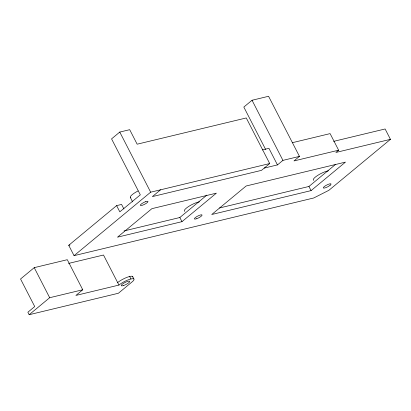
<?xml version="1.0" encoding="UTF-8"?>
<svg xmlns="http://www.w3.org/2000/svg" width="411" height="411" viewBox="0 0 411 411"><rect width="100%" height="100%" fill="white"/><g stroke="black" fill="none" stroke-linecap="round" stroke-linejoin="round"><path stroke-width="0.62" d="M117.664 282.588L118.353 282.018A9.581 2.219 -27.2 0 1 128.751 276.731L130.482 276.315A9.581 2.219 -27.2 0 1 132.804 276.978M118.943 285.075L119.627 284.504A9.581 2.219 -27.2 0 1 130.03 279.223L131.761 278.802A9.581 2.219 -27.2 0 1 132.794 281.309L118.378 293.259L29.155 314.713L27.876 312.226L34.719 306.56L20.55 278.992L34.231 267.653L67.296 259.701L82.745 289.76L75.901 295.427L118.943 285.075L103.5 255.02L68.565 263.42M160.588 189.795L152.378 196.597L261.494 170.354L269.703 163.552L246.266 117.952L137.151 144.194L129.691 129.686L119.771 132.07L111.566 138.872L140.326 194.84L119.806 211.84L116.611 205.623L68.729 245.3L74.052 255.663L313.757 197.974L328.867 190.319L390.45 139.344L385.122 128.977L333.665 141.353M292.288 142.709L330.105 133.616L338.628 150.195L293.988 160.932L299.46 156.396L268.568 96.287L252.035 100.263L243.826 107.06L265.619 149.46M74.052 255.663L150.667 192.184L269.703 163.552M29.155 314.713L49.68 297.713L82.745 289.76M124.045 230.936L179.838 217.517L206.877 195.117M181.97 221.663L216.381 193.155L151.9 208.66L117.495 237.173L181.97 221.663L179.838 217.517M264.232 168.089L277.456 164.909L282.927 160.372L299.46 156.396M338.628 150.195L335.89 152.466L390.45 139.344M219.536 207.971L308.933 186.471L335.643 164.343M311.065 190.617L345.471 162.109L246.138 185.998L211.732 214.506L311.065 190.617L308.933 186.471M262.321 149.917L268.933 148.325L277.456 164.909M116.611 205.623L121.569 204.431L123.896 208.952M68.729 245.3L69.968 245.002M252.035 100.263L282.927 160.372M119.771 132.07L150.667 192.184M130.297 197.367L132.619 201.888M132.583 276.439L133.858 278.925M129.65 276.516L130.929 279.002M34.231 267.653L49.68 297.713M130.796 197.758A9.581 2.219 -27.2 0 1 138.034 190.956M184.847 211.311A9.581 2.219 -27.2 0 1 188.551 206.533A9.581 2.219 -27.2 0 1 199.433 201.847M313.804 180.295A9.581 2.219 -27.2 0 1 317.508 175.518A9.581 2.219 -27.2 0 1 328.389 170.832M330.151 185.222L329.411 185.777A4.31 1.002 -27.2 0 1 324.233 188.074A4.31 1.002 -27.2 0 1 324.423 186.476A4.31 1.002 -27.2 0 1 329.637 183.897L330.326 183.784A4.31 1.002 -27.2 0 1 330.151 185.222M145.777 201.616L144.816 201.991A4.31 1.002 -27.2 0 0 140.444 205.479A4.31 1.002 -27.2 0 0 146.67 203.049A4.31 1.002 -27.2 0 0 145.777 201.616M196.612 218.739A4.31 1.002 -27.2 0 0 202.063 215.004A4.31 1.002 -27.2 0 0 195.98 217.116A4.31 1.002 -27.2 0 0 196.612 218.739M123.716 285.481A4.793 1.11 -27.2 0 0 129.773 281.335A4.793 1.11 -27.2 0 0 123.017 283.682A4.793 1.11 -27.2 0 0 123.716 285.481"/></g></svg>
